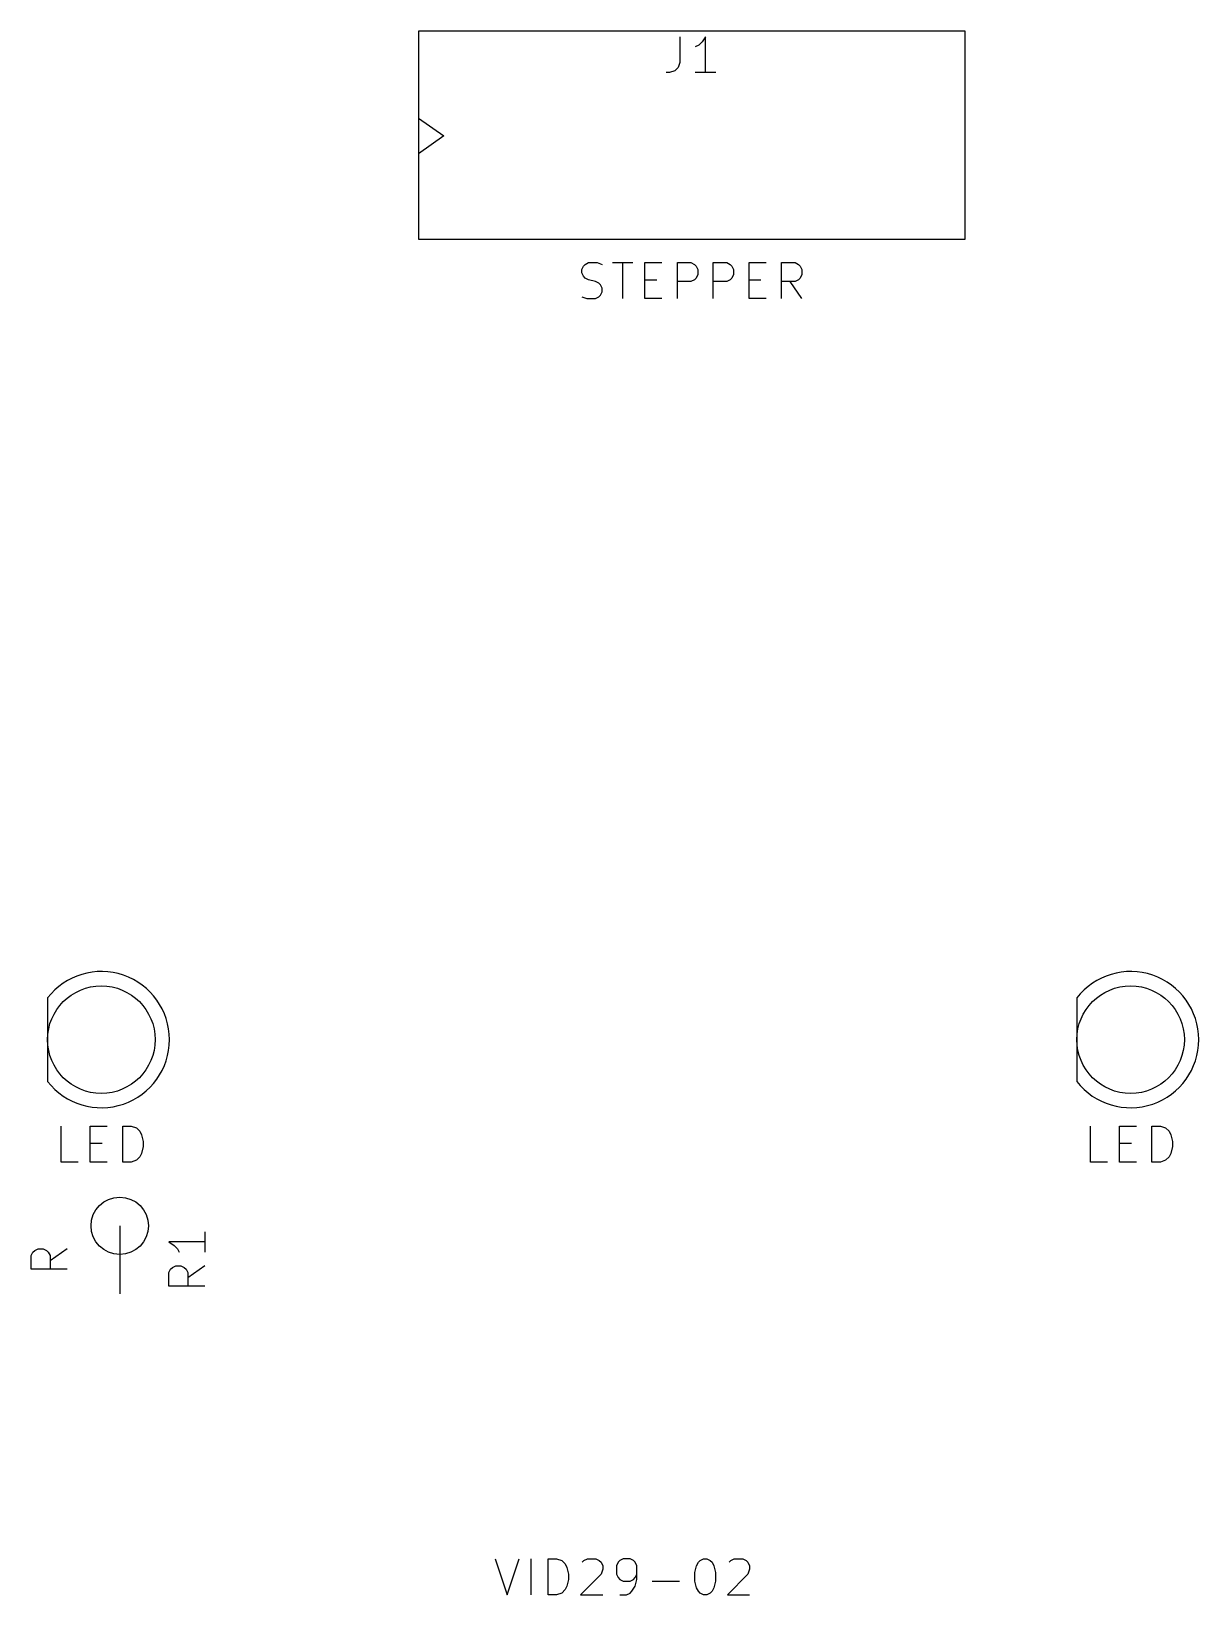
# Model space of a CAD drawing. Extents: x 163.6 to 196.2, y -94 to -50.4.
import ezdxf

# ---------------------------------------------------------------- set-up
doc = ezdxf.new("R2010")
doc.units = 0
doc.layers.add('BLACK', color=7, linetype='CONTINUOUS')

msp = doc.modelspace()

# ---------------------------------------------------------------- linework, layer by layer
at = {"layer": 'BLACK', "linetype": 'CONTINUOUS'}
for p, q in [((174.436, -50.3646), (174.436, -56.1646)), ((189.676, -50.3646), (174.436, -50.3646)), ((181.722, -50.517), (181.722, -51.2312)), ((182.436, -50.517), (182.341, -50.6598)), ((182.436, -51.517), (182.436, -50.517)), ((189.676, -56.1646), (189.676, -50.3646)), ((182.246, -50.755), (182.151, -50.8027)), ((182.341, -50.6598), (182.246, -50.755)), ((181.675, -51.3741), (181.579, -51.4693)), ((181.722, -51.2312), (181.675, -51.3741)), ((181.436, -51.517), (181.341, -51.517)), ((181.579, -51.4693), (181.436, -51.517)), ((182.722, -51.517), (182.151, -51.517)), ((174.436, -52.7846), (175.143, -53.2846)), ((175.143, -53.2846), (174.436, -53.7846)), ((174.436, -56.1646), (189.676, -56.1646)), ((178.984, -57.0074), (179.032, -56.9122)), ((178.984, -57.1027), (178.984, -57.0074)), ((179.032, -57.1979), (178.984, -57.1027)), ((179.032, -56.9122), (179.079, -56.8646)), ((179.079, -56.8646), (179.175, -56.817)), ((179.175, -56.817), (179.413, -56.817)), ((179.413, -56.817), (179.556, -56.8646)), ((179.841, -56.817), (180.413, -56.817)), ((180.127, -57.817), (180.127, -56.817)), ((180.746, -57.817), (180.746, -56.817)), ((180.746, -56.817), (181.222, -56.817)), ((181.651, -57.817), (181.651, -56.817)), ((181.651, -56.817), (182.032, -56.817)), ((182.032, -56.817), (182.127, -56.8646)), ((182.127, -56.8646), (182.175, -56.9122)), ((182.175, -56.9122), (182.222, -57.0074)), ((182.222, -57.0074), (182.222, -57.1503)), ((182.651, -57.817), (182.651, -56.817)), ((182.651, -56.817), (183.032, -56.817)), ((183.032, -56.817), (183.127, -56.8646)), ((183.127, -56.8646), (183.175, -56.9122)), ((183.175, -56.9122), (183.222, -57.0074)), ((183.222, -57.0074), (183.222, -57.1503)), ((183.651, -57.817), (183.651, -56.817)), ((183.651, -56.817), (184.127, -56.817)), ((184.556, -57.817), (184.556, -56.817)), ((184.556, -56.817), (184.936, -56.817)), ((184.936, -56.817), (185.032, -56.8646)), ((185.032, -56.8646), (185.079, -56.9122)), ((185.079, -56.9122), (185.127, -57.0074)), ((185.127, -57.0074), (185.127, -57.1503)), ((179.079, -57.2455), (179.032, -57.1979)), ((179.175, -57.2931), (179.079, -57.2455)), ((179.365, -57.3408), (179.175, -57.2931)), ((179.46, -57.3884), (179.365, -57.3408)), ((179.508, -57.436), (179.46, -57.3884)), ((179.556, -57.5312), (179.508, -57.436)), ((179.556, -57.6265), (179.556, -57.5312)), ((180.746, -57.2931), (181.079, -57.2931)), ((182.032, -57.3408), (181.651, -57.3408)), ((182.127, -57.2931), (182.032, -57.3408)), ((182.175, -57.2455), (182.127, -57.2931)), ((182.222, -57.1503), (182.175, -57.2455)), ((183.032, -57.3408), (182.651, -57.3408)), ((183.127, -57.2931), (183.032, -57.3408)), ((183.175, -57.2455), (183.127, -57.2931)), ((183.222, -57.1503), (183.175, -57.2455)), ((183.651, -57.2931), (183.984, -57.2931)), ((184.936, -57.3408), (184.556, -57.3408)), ((185.127, -57.817), (184.794, -57.3408)), ((185.032, -57.2931), (184.936, -57.3408)), ((185.079, -57.2455), (185.032, -57.2931)), ((185.127, -57.1503), (185.079, -57.2455)), ((178.984, -57.7693), (179.127, -57.817)), ((179.127, -57.817), (179.365, -57.817)), ((179.365, -57.817), (179.46, -57.7693)), ((179.46, -57.7693), (179.508, -57.7217)), ((179.508, -57.7217), (179.556, -57.6265)), ((181.222, -57.817), (180.746, -57.817)), ((184.127, -57.817), (183.651, -57.817)), ((164.087, -77.3184), (164.087, -79.6508)), ((192.793, -77.3184), (192.793, -79.6508)), ((164.467, -81.897), (164.467, -80.897)), ((165.277, -81.897), (165.277, -80.897)), ((165.277, -80.897), (165.753, -80.897)), ((166.182, -81.897), (166.182, -80.897)), ((166.182, -80.897), (166.42, -80.897)), ((166.42, -80.897), (166.563, -80.9446)), ((166.563, -80.9446), (166.658, -81.0398)), ((166.658, -81.0398), (166.706, -81.1351)), ((193.174, -81.897), (193.174, -80.897)), ((193.984, -81.897), (193.984, -80.897)), ((193.984, -80.897), (194.46, -80.897)), ((194.889, -81.897), (194.889, -80.897)), ((194.889, -80.897), (195.127, -80.897)), ((195.127, -80.897), (195.27, -80.9446)), ((195.27, -80.9446), (195.365, -81.0398)), ((195.365, -81.0398), (195.413, -81.1351)), ((165.277, -81.3732), (165.61, -81.3732)), ((166.706, -81.1351), (166.753, -81.3256)), ((166.753, -81.4684), (166.706, -81.6589)), ((166.753, -81.3256), (166.753, -81.4684)), ((193.984, -81.3732), (194.317, -81.3732)), ((195.413, -81.1351), (195.46, -81.3256)), ((195.46, -81.4684), (195.413, -81.6589)), ((195.46, -81.3256), (195.46, -81.4684)), ((164.944, -81.897), (164.467, -81.897)), ((165.753, -81.897), (165.277, -81.897)), ((166.42, -81.897), (166.182, -81.897)), ((166.563, -81.8494), (166.42, -81.897)), ((166.658, -81.7541), (166.563, -81.8494)), ((166.706, -81.6589), (166.658, -81.7541)), ((193.651, -81.897), (193.174, -81.897)), ((194.46, -81.897), (193.984, -81.897)), ((195.127, -81.897), (194.889, -81.897)), ((195.27, -81.8494), (195.127, -81.897)), ((195.365, -81.7541), (195.27, -81.8494)), ((195.413, -81.6589), (195.365, -81.7541)), ((166.1, -83.6756), (166.1, -85.5756)), ((168.472, -84.1256), (167.472, -84.1256)), ((167.472, -84.1256), (167.615, -84.2208)), ((168.472, -83.8399), (168.472, -84.4113)), ((163.632, -84.5066), (163.679, -84.4113)), ((163.632, -84.8875), (163.632, -84.5066)), ((163.679, -84.4113), (163.727, -84.3637)), ((163.727, -84.3637), (163.822, -84.3161)), ((163.822, -84.3161), (163.965, -84.3161)), ((163.965, -84.3161), (164.06, -84.3637)), ((164.06, -84.3637), (164.108, -84.4113)), ((164.108, -84.4113), (164.156, -84.5066)), ((164.632, -84.3161), (164.156, -84.6494)), ((164.156, -84.5066), (164.156, -84.8875)), ((167.615, -84.2208), (167.71, -84.3161)), ((167.71, -84.3161), (167.758, -84.4113)), ((164.632, -84.8875), (163.632, -84.8875)), ((167.472, -84.9827), (167.519, -84.8875)), ((167.472, -85.3637), (167.472, -84.9827)), ((167.519, -84.8875), (167.567, -84.8399)), ((167.567, -84.8399), (167.662, -84.7923)), ((167.662, -84.7923), (167.805, -84.7923)), ((167.805, -84.7923), (167.9, -84.8399)), ((167.9, -84.8399), (167.948, -84.8875)), ((167.948, -84.8875), (167.996, -84.9827)), ((168.472, -84.7923), (167.996, -85.1256)), ((167.996, -84.9827), (167.996, -85.3637)), ((168.472, -85.3637), (167.472, -85.3637)), ((176.57, -92.9642), (176.904, -93.9642)), ((176.904, -93.9642), (177.237, -92.9642)), ((177.57, -93.9642), (177.57, -92.9642)), ((178.046, -93.9642), (178.046, -92.9642)), ((178.046, -92.9642), (178.285, -92.9642)), ((178.285, -92.9642), (178.427, -93.0119)), ((178.427, -93.0119), (178.523, -93.1071)), ((178.523, -93.1071), (178.57, -93.2023)), ((178.57, -93.2023), (178.618, -93.3928)), ((178.999, -93.0595), (179.046, -93.0119)), ((179.046, -93.0119), (179.142, -92.9642)), ((179.142, -92.9642), (179.38, -92.9642)), ((179.38, -92.9642), (179.475, -93.0119)), ((179.475, -93.0119), (179.523, -93.0595)), ((179.523, -93.0595), (179.57, -93.1547)), ((179.57, -93.25), (179.523, -93.3928)), ((179.57, -93.1547), (179.57, -93.25)), ((179.999, -93.0595), (179.951, -93.1547)), ((179.951, -93.1547), (179.951, -93.3928)), ((180.046, -93.0119), (179.999, -93.0595)), ((180.142, -92.9642), (180.046, -93.0119)), ((180.332, -92.9642), (180.142, -92.9642)), ((180.427, -93.0119), (180.332, -92.9642)), ((180.475, -93.0595), (180.427, -93.0119)), ((180.523, -93.1547), (180.475, -93.0595)), ((180.523, -93.5357), (180.523, -93.1547)), ((182.142, -93.3452), (182.189, -93.1547)), ((182.189, -93.1547), (182.237, -93.0595)), ((182.237, -93.0595), (182.285, -93.0119)), ((182.285, -93.0119), (182.38, -92.9642)), ((182.38, -92.9642), (182.475, -92.9642)), ((182.475, -92.9642), (182.57, -93.0119)), ((182.57, -93.0119), (182.618, -93.0595)), ((182.618, -93.0595), (182.666, -93.1547)), ((182.666, -93.1547), (182.713, -93.3452)), ((183.094, -93.0595), (183.142, -93.0119)), ((183.142, -93.0119), (183.237, -92.9642)), ((183.237, -92.9642), (183.475, -92.9642)), ((183.475, -92.9642), (183.57, -93.0119)), ((183.57, -93.0119), (183.618, -93.0595)), ((183.618, -93.0595), (183.666, -93.1547)), ((183.666, -93.25), (183.618, -93.3928)), ((183.666, -93.1547), (183.666, -93.25)), ((178.57, -93.7262), (178.523, -93.8214)), ((178.618, -93.5357), (178.57, -93.7262)), ((178.618, -93.3928), (178.618, -93.5357)), ((179.523, -93.3928), (178.951, -93.9642)), ((179.951, -93.3928), (179.999, -93.4881)), ((179.999, -93.4881), (180.046, -93.5357)), ((180.046, -93.5357), (180.142, -93.5833)), ((180.142, -93.5833), (180.332, -93.5833)), ((180.332, -93.5833), (180.427, -93.5357)), ((180.38, -93.869), (180.475, -93.7262)), ((180.427, -93.5357), (180.475, -93.4881)), ((180.475, -93.4881), (180.523, -93.3928)), ((180.475, -93.7262), (180.523, -93.5357)), ((180.951, -93.5833), (181.713, -93.5833)), ((182.142, -93.5833), (182.142, -93.3452)), ((182.189, -93.7738), (182.142, -93.5833)), ((182.713, -93.5833), (182.666, -93.7738)), ((182.713, -93.3452), (182.713, -93.5833)), ((183.618, -93.3928), (183.046, -93.9642)), ((178.285, -93.9642), (178.046, -93.9642)), ((178.427, -93.9166), (178.285, -93.9642)), ((178.523, -93.8214), (178.427, -93.9166)), ((178.951, -93.9642), (179.57, -93.9642)), ((180.046, -93.9642), (180.237, -93.9642)), ((180.237, -93.9642), (180.332, -93.9166)), ((180.332, -93.9166), (180.38, -93.869)), ((182.237, -93.869), (182.189, -93.7738)), ((182.285, -93.9166), (182.237, -93.869)), ((182.38, -93.9642), (182.285, -93.9166)), ((182.475, -93.9642), (182.38, -93.9642)), ((182.57, -93.9166), (182.475, -93.9642)), ((182.618, -93.869), (182.57, -93.9166)), ((182.666, -93.7738), (182.618, -93.869)), ((183.046, -93.9642), (183.666, -93.9642))]:
    msp.add_line(p, q, dxfattribs=at)
at = {"layer": 'BLACK'}
for centre, radius in [((165.587, -78.4846), 1.5), ((194.293, -78.4846), 1.5), ((166.1, -83.6756), 0.8)]:
    msp.add_circle(centre, radius, dxfattribs=at)
for centre in [(165.587, -78.4846), (194.293, -78.4846)]:
    msp.add_arc(centre, 1.9, -142.164, 142.136, dxfattribs=at)

doc.saveas('drawing.dxf')
